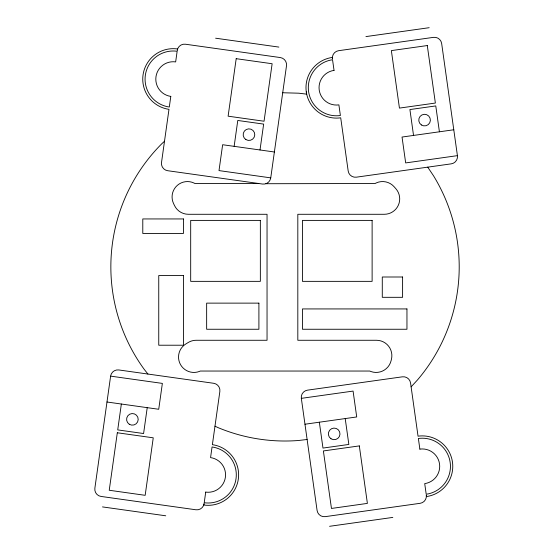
<?xml version="1.0" encoding="UTF-8"?>
<svg xmlns="http://www.w3.org/2000/svg" width="554" height="554" viewBox="0 0 554 554"><rect width="100%" height="100%" fill="white"/><g stroke="black" fill="none" stroke-linecap="round" stroke-linejoin="round"><path stroke-width="0.83" d="M110.62 376.131L94.866 488.247A7.257 7.257 0 0 0 101.036 496.439L195.901 509.777A7.257 7.257 0 0 0 204.101 503.6L203.9 505.033A30.484 30.484 0 0 0 238.324 479.092A30.484 30.484 0 0 0 212.383 444.668L219.855 391.484A7.257 7.257 0 0 0 213.678 383.285L118.819 369.954A7.257 7.257 0 0 0 110.62 376.131L162.364 383.403L158.728 409.274L106.984 402.003M121.354 404.025L117.718 429.897L143.59 433.533L147.226 407.661M234.141 146.339L237.777 120.467L263.649 124.103L260.013 149.975M270.747 177.869L286.501 65.753A7.257 7.257 0 0 0 280.331 57.561L185.465 44.223A7.257 7.257 0 0 0 177.266 50.4L177.467 48.967A30.484 30.484 0 0 0 143.043 74.908A30.484 30.484 0 0 0 168.984 109.332L161.512 162.516A7.257 7.257 0 0 0 167.689 170.715L262.554 184.046A7.257 7.257 0 0 0 270.747 177.869L219.003 170.597L222.639 144.726L274.382 151.997M411.11 386.844L417.474 379.961A174.178 174.178 0 0 0 433.54 175.833L427.736 167.149M164.496 141.242L161.865 143.68A174.178 174.178 0 0 0 144.116 369.22L147.925 374.047M265.927 183.72L375.12 183.512L376.263 182.924A15.387 15.387 0 0 1 394.178 186.802L395.895 188.762A15.387 15.387 0 0 1 384.324 214.287L297.817 214.287L297.817 340.274L376.485 340.274A15.387 15.387 0 0 1 391.436 359.297L391.089 360.696A15.387 15.387 0 0 1 371.055 371.575L369.747 371.041L200.292 371.041L199.205 371.505A15.387 15.387 0 0 1 185.909 343.916L188.201 342.517A15.387 15.387 0 0 1 196.213 340.274L267.042 340.274L267.042 214.287L188.374 214.287A15.387 15.387 0 0 1 174.455 205.451L173.534 203.498A15.387 15.387 0 0 1 194.052 183.049L194.925 183.512L258.766 183.512M365.938 36.592L429.177 27.7M453.781 129.775L402.038 137.046L405.673 162.918L457.417 155.646L441.663 43.537A7.257 7.257 0 0 0 433.463 37.36L338.605 50.691A7.257 7.257 0 0 0 332.428 58.883L332.22 57.45A30.484 30.484 0 0 0 306.279 91.874L306.687 94.145L298.696 93.197L282.713 92.753M301.334 398.354A7.257 7.257 0 0 1 307.505 390.154L402.37 376.824A7.257 7.257 0 0 1 410.569 383.001L418.041 436.185A30.484 30.484 0 0 1 452.473 462.126A30.484 30.484 0 0 1 426.532 496.55L426.324 495.117A7.257 7.257 0 0 1 420.147 503.309L325.288 516.64A7.257 7.257 0 0 1 317.089 510.463L301.334 398.354L353.078 391.082L356.714 416.954L304.97 424.226M329.575 526.3L392.814 517.408M307.11 439.481L298.696 440.478A174.178 174.178 0 0 1 218.373 427.757L214.98 426.192M215.624 38.205L278.87 47.09M102.497 506.91L165.743 515.795M439.412 131.797L435.776 105.925L409.905 109.56L413.54 135.432M345.211 418.568L348.847 444.44L322.975 448.075L319.339 422.203M457.417 155.646A7.257 7.257 0 0 1 451.247 163.845L356.381 177.176A7.257 7.257 0 0 1 348.182 170.999L340.71 117.815A30.484 30.484 0 0 1 306.279 91.874M117.316 432.771L109.235 490.262L145.169 495.318L153.25 437.819L117.316 432.771M170.798 96.396L169.309 107.033A28.157 28.157 0 0 1 145.342 75.233A28.157 28.157 0 0 1 177.142 51.266L175.653 61.903A17.416 17.416 0 0 0 155.979 76.722A17.416 17.416 0 0 0 170.798 96.396M236.198 58.682L228.116 116.181L264.05 121.229L272.132 63.738L236.198 58.682M205.714 492.097L204.225 502.734A28.157 28.157 0 0 0 236.025 478.767A28.157 28.157 0 0 0 212.057 446.967L210.568 457.604A17.416 17.416 0 0 1 225.388 477.278A17.416 17.416 0 0 1 205.714 492.097M427.293 45.553L391.359 50.608L399.434 108.099L435.368 103.051L427.293 45.553M359.317 445.901L323.384 450.949L331.458 508.447L367.392 503.392L359.317 445.901M183.429 218.941L142.787 218.941L142.787 233.456L183.429 233.456L183.429 218.941M260.352 220.395L190.687 220.395L190.687 281.356L260.352 281.356L260.352 220.395M372.122 220.395L302.449 220.395L302.449 281.356L372.122 281.356L372.122 220.395M183.429 275.546L158.749 275.546L158.749 345.218L183.429 345.218L183.429 275.546M402.599 277L382.281 277L382.281 297.318L402.599 297.318L402.599 277M258.905 303.128L206.649 303.128L206.649 329.256L258.905 329.256L258.905 303.128M406.955 308.931L302.449 308.931L302.449 329.256L406.955 329.256L406.955 308.931M419.863 449.121L418.367 438.484A28.157 28.157 0 0 1 450.173 462.445A28.157 28.157 0 0 1 426.206 494.251L424.71 483.614A17.416 17.416 0 0 0 439.537 463.94A17.416 17.416 0 0 0 419.863 449.121M334.041 70.386L332.545 59.749A28.157 28.157 0 0 0 308.578 91.555A28.157 28.157 0 0 0 340.385 115.516L338.889 104.879A17.416 17.416 0 0 1 319.215 90.06A17.416 17.416 0 0 1 334.041 70.386M330.994 438.754A5.803 5.803 0 0 0 339.976 434.225A5.803 5.803 0 0 0 331.562 428.713A5.803 5.803 0 0 0 330.994 438.754M129.283 424.253A5.803 5.803 0 0 0 138.195 419.593A5.803 5.803 0 0 0 129.698 414.212A5.803 5.803 0 0 0 129.283 424.253M421.393 124.955A5.803 5.803 0 0 0 430.375 120.433A5.803 5.803 0 0 0 421.961 114.92A5.803 5.803 0 0 0 421.393 124.955M245.865 139.553A5.803 5.803 0 0 0 254.771 134.885A5.803 5.803 0 0 0 246.281 129.504A5.803 5.803 0 0 0 245.865 139.553"/></g></svg>
